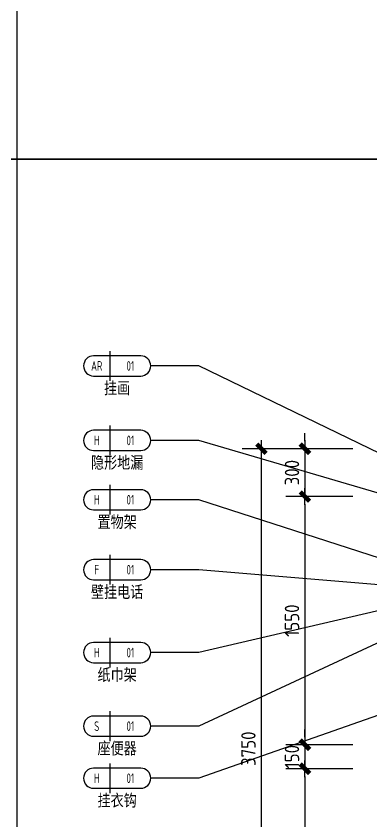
# Model space of a CAD drawing. Extents: x 220391 to 385981, y 332279 to 483868.
# Drawn here: x 232187 to 234410, y 447735 to 452768 of the extents above; entities that cross this region are included whole.
import ezdxf
from ezdxf.enums import TextEntityAlignment as Align

# ---------------------------------------------------------------- set-up
doc = ezdxf.new("R2010")
doc.units = 0
doc.header["$MEASUREMENT"] = 0
doc.layers.add('0-索引文字', color=50, linetype='Continuous')
doc.styles.add('DOM-romans.shx', font='dim.shx')
doc.styles.add('st', font='', dxfattribs={"width": 0.7})
doc.styles.get('st').set_extended_font_data('SimSun')
doc.dimstyles.new('DOM_DIM_1 80', dxfattribs={"dimscale": 60, "dimtxt": 1.5, "dimasz": 0.8, "dimexe": 2, "dimexo": 1.5, "dimgap": 0.6, "dimtad": 1, "dimdec": 0, "dimrnd": 5, "dimzin": 12, "dimdsep": 46, "dimtxsty": 'DOM-romans.shx', "dimblk": 'DOM_Dimension_Tick', "dimcen": 0.125, "dimclrd": 44, "dimclre": 44, "dimclrt": 50, "dimadec": 0, "dimazin": 0, "dimtfac": 1, "dimtdec": 0, "dimtix": 1, "dimtmove": 2, "dimatfit": 3, "dimldrblk": 'DOM_Leader_Arrow', "dimfxl": 0, "dimtvp": 1, "dimtolj": 1, "dimtzin": 0, "dimarcsym": 0})

# ---------------------------------------------------------------- blocks, each defined once
blk = doc.blocks.new('ehrhhh')
at = {"color": 0}
blk.add_line((304158.8, 466871.5), (304158.8, 474869.8), dxfattribs=at)
blk.add_lwpolyline([(292356.6, 474869.8), (315961.1, 474869.8), (315961.1, 466871.5), (292356.6, 466871.5)], close=True, dxfattribs=at)
blk = doc.blocks.new('DOM_Dimension_Tick')
at = {"color": 0, "linetype": 'ByBlock'}
for p, q in [((-1.09, 0), (0, 0)), ((0, 0), (1.09, 0))]:
    blk.add_line(p, q, dxfattribs=at)
at = {"color": 0, "linetype": 'Continuous', "const_width": 0.608}
blk.add_lwpolyline([(-0.61, -0.61), (0.61, 0.61)], dxfattribs=at)
blk = doc.blocks.new('*D874')
at = {"color": 44, "lineweight": -2, "transparency": 16777216}
for p, q in [((233991.5, 450114), (233991.5, 450162)), ((234291.5, 450066), (233871.5, 450066)), ((233991.5, 450066), (233991.5, 449766.8)), ((234291.5, 449766.8), (233871.5, 449766.8)), ((233991.5, 449718.8), (233991.5, 449670.8))]:
    blk.add_line(p, q, dxfattribs=at)
at = {"layer": 'Defpoints', "color": 0, "transparency": 16777216}
for p in [(236758.8, 450066), (233991.5, 449766.8), (236758.8, 449766.8)]:
    blk.add_point(p, dxfattribs=at)
at = {"color": 44, "lineweight": -2, "transparency": 16777216, "xscale": 48, "yscale": 48, "zscale": 48}
for p, rotation in [((233991.5, 450066), 270), ((233991.5, 449766.8), 90)]:
    blk.add_blockref('DOM_Dimension_Tick', p, dxfattribs=dict(at, rotation=rotation))
at = {"color": 50, "transparency": 16777216, "insert": (233910.5, 449916.4), "char_height": 90, "attachment_point": 5, "rotation": 90, "style": 'DOM-romans.shx'}
blk.add_mtext('\\A1;300', dxfattribs=at)
blk = doc.blocks.new('DOM_Leader_Arrow')
at = {"color": 0, "linetype": 'ByBlock'}
blk.add_line((0, 0), (-1.5, 0), dxfattribs=at)
for points in [[(-1.29, 1), (-0.89, 1.28), (-0.36, 0), (0, 0)], [(-1.29, -1), (-0.89, -1.28), (-0.36, 0), (0, 0)]]:
    blk.add_solid(points, dxfattribs=at)
blk = doc.blocks.new('*D875')
at = {"color": 44, "lineweight": -2, "transparency": 16777216}
for p, q in [((234291.5, 449766.8), (233871.5, 449766.8)), ((233991.5, 449718.8), (233991.5, 448264.8)), ((234291.5, 448216.8), (233871.5, 448216.8))]:
    blk.add_line(p, q, dxfattribs=at)
at = {"layer": 'Defpoints', "color": 0, "transparency": 16777216}
for p in [(236758.8, 449766.8), (233991.5, 448216.8), (234665.7, 448216.8)]:
    blk.add_point(p, dxfattribs=at)
at = {"color": 44, "lineweight": -2, "transparency": 16777216, "xscale": 48, "yscale": 48, "zscale": 48}
for p, rotation in [((233991.5, 449766.8), 90), ((233991.5, 448216.8), 270)]:
    blk.add_blockref('DOM_Dimension_Tick', p, dxfattribs=dict(at, rotation=rotation))
at = {"color": 50, "transparency": 16777216, "insert": (233910.5, 448991.8), "char_height": 90, "attachment_point": 5, "rotation": 90, "style": 'DOM-romans.shx'}
blk.add_mtext('\\A1;1550', dxfattribs=at)
blk = doc.blocks.new('*D876')
at = {"color": 44, "lineweight": -2, "transparency": 16777216}
for p, q in [((233991.5, 448264.8), (233991.5, 448312.8)), ((234291.5, 448216.8), (233871.5, 448216.8)), ((233991.5, 448216.8), (233991.5, 448066.8)), ((234291.5, 448066.8), (233871.5, 448066.8)), ((233991.5, 448018.8), (233991.5, 447970.8))]:
    blk.add_line(p, q, dxfattribs=at)
at = {"layer": 'Defpoints', "color": 0, "transparency": 16777216}
for p in [(234665.7, 448216.8), (233991.5, 448066.8), (236674, 448066.8)]:
    blk.add_point(p, dxfattribs=at)
at = {"color": 44, "lineweight": -2, "transparency": 16777216, "xscale": 48, "yscale": 48, "zscale": 48}
for p, rotation in [((233991.5, 448216.8), 270), ((233991.5, 448066.8), 90)]:
    blk.add_blockref('DOM_Dimension_Tick', p, dxfattribs=dict(at, rotation=rotation))
at = {"color": 50, "transparency": 16777216, "insert": (233910.5, 448141.8), "char_height": 90, "attachment_point": 5, "rotation": 90, "style": 'DOM-romans.shx'}
blk.add_mtext('\\A1;150', dxfattribs=at)
blk = doc.blocks.new('*D877')
at = {"color": 44, "lineweight": -2, "transparency": 16777216}
for p, q in [((234291.5, 448066.8), (233871.5, 448066.8)), ((233991.5, 448018.8), (233991.5, 446915.3)), ((234291.5, 446867.3), (233871.5, 446867.3))]:
    blk.add_line(p, q, dxfattribs=at)
at = {"layer": 'Defpoints', "color": 0, "transparency": 16777216}
for p in [(236674, 448066.8), (233991.5, 446867.3), (234914, 446867.3)]:
    blk.add_point(p, dxfattribs=at)
at = {"color": 44, "lineweight": -2, "transparency": 16777216, "xscale": 48, "yscale": 48, "zscale": 48}
for p, rotation in [((233991.5, 448066.8), 90), ((233991.5, 446867.3), 270)]:
    blk.add_blockref('DOM_Dimension_Tick', p, dxfattribs=dict(at, rotation=rotation))
at = {"color": 50, "transparency": 16777216, "insert": (233910.5, 447467), "char_height": 90, "attachment_point": 5, "rotation": 90, "style": 'DOM-romans.shx'}
blk.add_mtext('\\A1;1200', dxfattribs=at)
blk = doc.blocks.new('*D866')
at = {"color": 44, "lineweight": -2, "transparency": 16777216}
for p, q in [((234019.1, 450066), (233599.1, 450066)), ((233719.1, 446365), (233719.1, 450018)), ((234019.1, 446317), (233599.1, 446317))]:
    blk.add_line(p, q, dxfattribs=at)
at = {"layer": 'Defpoints', "color": 0, "transparency": 16777216}
for p in [(233719.1, 450066), (234227.9, 450066), (234227.9, 446317)]:
    blk.add_point(p, dxfattribs=at)
at = {"color": 44, "lineweight": -2, "transparency": 16777216, "xscale": 48, "yscale": 48, "zscale": 48}
for p, rotation in [((233719.1, 450066), 90), ((233719.1, 446317), 270)]:
    blk.add_blockref('DOM_Dimension_Tick', p, dxfattribs=dict(at, rotation=rotation))
at = {"color": 50, "transparency": 16777216, "insert": (233638.1, 448191.5), "char_height": 90, "attachment_point": 5, "rotation": 90, "style": 'DOM-romans.shx'}
blk.add_mtext('\\A1;3750', dxfattribs=at)
blk = doc.blocks.new('DOM-立面家具标注符号-002')
blk.add_line((0, 3.1), (0, -3.1))
at = {"color": 150}
blk.add_lwpolyline([(-3.4, 2.1, 1), (-3.4, -2.1), (6.4, -2.1, 1), (6.4, 2.1)], format="xyb", close=True, dxfattribs=at)
at = {"style": 'st', "width": 0.8, "flags": 4}
blk.add_attdef('ITEM6', text='', height=2.5, dxfattribs=at).set_placement((-6, 0), align=Align.MIDDLE_RIGHT)
at = {"style": 'DOM-romans.shx', "width": 0.8}
for tag, flags, p in [('NUM1', 12, (-2.75, 0)), ('NUM2', 4, (4.25, 0)), ('NUM4', 4, (1.5, -4.6)), ('NUM5', 4, (1.5, -7.6))]:
    blk.add_attdef(tag, text='', height=2, dxfattribs=dict(at, flags=flags)).set_placement(p, align=Align.MIDDLE)
at = {"style": 'st', "width": 0.8, "flags": 4}
blk.add_attdef('NUM3', text='', height=2.5, dxfattribs=at).set_placement((9, 0), align=Align.MIDDLE_LEFT)
blk.add_attdef('NUM7', text='', height=2.5, dxfattribs=at).set_placement((1.5, -10.85), align=Align.MIDDLE_CENTER)
blk = doc.blocks.new('DOM-立面家具标注符号')
blk.add_line((0, 3.1), (0, -3.1))
at = {"color": 150}
blk.add_lwpolyline([(-3.4, 2.1, 1), (-3.4, -2.1), (6.4, -2.1, 1), (6.4, 2.1)], format="xyb", close=True, dxfattribs=at)
at = {"style": 'st', "width": 0.8, "flags": 4}
blk.add_attdef('ITEM5', text='', height=2.5, dxfattribs=at).set_placement((-6, 0), align=Align.MIDDLE_RIGHT)
at = {"style": 'DOM-romans.shx', "width": 0.8}
for tag, flags, p in [('NUM1', 12, (-2.75, 0)), ('NUM2', 4, (4.25, 0)), ('NUM4', 4, (1.5, -4.6))]:
    blk.add_attdef(tag, text='', height=2, dxfattribs=dict(at, flags=flags)).set_placement(p, align=Align.MIDDLE)
at = {"style": 'st', "width": 0.8, "flags": 4}
blk.add_attdef('NUM3', text='', height=2.5, dxfattribs=at).set_placement((9, 0), align=Align.MIDDLE_LEFT)
blk.add_attdef('NUM6', text='', height=2.5, dxfattribs=at).set_placement((1.5, -8.35), align=Align.MIDDLE_CENTER)

msp = doc.modelspace()

# ---------------------------------------------------------------- block references
at = {"color": 4}
for p in [(-71965.3, -14996.6), (-71965.3, -14996.6), (-71965.3, -22995), (-71965.3, -22995)]:
    msp.add_blockref('ehrhhh', p, dxfattribs=at)
at = {"layer": '0-索引文字'}
ref = msp.add_blockref('DOM-立面家具标注符号', (232773, 450583.1), dxfattribs=dict(at, xscale=30, yscale=30, zscale=30))
ref.add_attrib('NUM1', 'AR', dxfattribs={"layer": '0', "height": 60, "style": 'DOM-romans.shx', "width": 0.8}).set_placement((232690.5, 450583.1), align=Align.MIDDLE)
ref.add_attrib('NUM2', '01', dxfattribs={"layer": '0', "height": 60, "style": 'DOM-romans.shx', "width": 0.8}).set_placement((232900.5, 450583.1), align=Align.MIDDLE)
ref.add_attrib('NUM6', '挂画', dxfattribs={"layer": '0', "height": 75, "style": 'st', "width": 0.8}).set_placement((232818, 450445.1), align=Align.MIDDLE_CENTER)
ref = msp.add_blockref('DOM-立面家具标注符号-002', (232773, 450117.8), dxfattribs=dict(at, xscale=30, yscale=30, zscale=30))
ref.add_attrib('NUM1', 'H', dxfattribs={"layer": '0', "height": 60, "style": 'DOM-romans.shx', "width": 0.8}).set_placement((232690.5, 450117.8), align=Align.MIDDLE)
ref.add_attrib('NUM2', '01', dxfattribs={"layer": '0', "height": 60, "style": 'DOM-romans.shx', "width": 0.8}).set_placement((232900.5, 450117.8), align=Align.MIDDLE)
ref.add_attrib('NUM7', '隐形地漏', dxfattribs={"layer": '0', "height": 75, "style": 'st', "width": 0.8}).set_placement((232818, 449979.8), align=Align.MIDDLE_CENTER)
ref = msp.add_blockref('DOM-立面家具标注符号-002', (232773, 449747), dxfattribs=dict(at, xscale=30, yscale=30, zscale=30))
ref.add_attrib('NUM1', 'H', dxfattribs={"layer": '0', "height": 60, "style": 'DOM-romans.shx', "width": 0.8}).set_placement((232690.5, 449747), align=Align.MIDDLE)
ref.add_attrib('NUM2', '01', dxfattribs={"layer": '0', "height": 60, "style": 'DOM-romans.shx', "width": 0.8}).set_placement((232900.5, 449747), align=Align.MIDDLE)
ref.add_attrib('NUM7', '置物架', dxfattribs={"layer": '0', "height": 75, "style": 'st', "width": 0.8}).set_placement((232818, 449609), align=Align.MIDDLE_CENTER)
ref = msp.add_blockref('DOM-立面家具标注符号-002', (232773, 449309.9), dxfattribs=dict(at, xscale=30, yscale=30, zscale=30))
ref.add_attrib('NUM1', 'F', dxfattribs={"layer": '0', "height": 60, "style": 'DOM-romans.shx', "width": 0.8}).set_placement((232690.5, 449309.9), align=Align.MIDDLE)
ref.add_attrib('NUM2', '01', dxfattribs={"layer": '0', "height": 60, "style": 'DOM-romans.shx', "width": 0.8}).set_placement((232900.5, 449309.9), align=Align.MIDDLE)
ref.add_attrib('NUM7', '壁挂电话', dxfattribs={"layer": '0', "height": 75, "style": 'st', "width": 0.8}).set_placement((232818, 449171.9), align=Align.MIDDLE_CENTER)
ref = msp.add_blockref('DOM-立面家具标注符号-002', (232773, 448792.2), dxfattribs=dict(at, xscale=30, yscale=30, zscale=30))
ref.add_attrib('NUM1', 'H', dxfattribs={"layer": '0', "height": 60, "style": 'DOM-romans.shx', "width": 0.8}).set_placement((232690.5, 448792.2), align=Align.MIDDLE)
ref.add_attrib('NUM2', '01', dxfattribs={"layer": '0', "height": 60, "style": 'DOM-romans.shx', "width": 0.8}).set_placement((232900.5, 448792.2), align=Align.MIDDLE)
ref.add_attrib('NUM7', '纸巾架', dxfattribs={"layer": '0', "height": 75, "style": 'st', "width": 0.8}).set_placement((232818, 448654.2), align=Align.MIDDLE_CENTER)
ref = msp.add_blockref('DOM-立面家具标注符号-002', (232773, 448332.6), dxfattribs=dict(at, xscale=30, yscale=30, zscale=30))
ref.add_attrib('NUM1', 'S', dxfattribs={"layer": '0', "height": 60, "style": 'DOM-romans.shx', "width": 0.8}).set_placement((232690.5, 448332.6), align=Align.MIDDLE)
ref.add_attrib('NUM2', '01', dxfattribs={"layer": '0', "height": 60, "style": 'DOM-romans.shx', "width": 0.8}).set_placement((232900.5, 448332.6), align=Align.MIDDLE)
ref.add_attrib('NUM7', '座便器', dxfattribs={"layer": '0', "height": 75, "style": 'st', "width": 0.8}).set_placement((232818, 448194.6), align=Align.MIDDLE_CENTER)
ref = msp.add_blockref('DOM-立面家具标注符号-002', (232773, 448007.3), dxfattribs=dict(at, xscale=30, yscale=30, zscale=30))
ref.add_attrib('NUM1', 'H', dxfattribs={"layer": '0', "height": 60, "style": 'DOM-romans.shx', "width": 0.8}).set_placement((232690.5, 448007.3), align=Align.MIDDLE)
ref.add_attrib('NUM2', '01', dxfattribs={"layer": '0', "height": 60, "style": 'DOM-romans.shx', "width": 0.8}).set_placement((232900.5, 448007.3), align=Align.MIDDLE)
ref.add_attrib('NUM7', '挂衣钩', dxfattribs={"layer": '0', "height": 75, "style": 'st', "width": 0.8}).set_placement((232818, 447869.3), align=Align.MIDDLE_CENTER)

# ---------------------------------------------------------------- dimensions: what is measured, and where the dimension line sits
at = {"color": 4}
for base, p1, p2, picture, middle in [((233991.5, 449766.8), (236758.8, 450066), (236758.8, 449766.8), '*D874', (233910.5, 449916.4)), ((233719.1, 450066), (234227.9, 446317), (234227.9, 450066), '*D866', (233638.1, 448191.5)), ((233991.5, 448216.8), (236758.8, 449766.8), (234665.7, 448216.8), '*D875', (233910.5, 448991.8)), ((233991.5, 448066.8), (234665.7, 448216.8), (236674, 448066.8), '*D876', (233910.5, 448141.8)), ((233991.5365, 446867.2956), (236674.0296, 448066.7862), (234914.0296, 446867.2956), '*D877', (233910.5365, 447467.0409))]:
    dim = msp.add_linear_dim(base=base, p1=p1, p2=p2, angle=90, dimstyle='DOM_DIM_1 80', dxfattribs=at)
    dim.commit()
    dim.dimension.update_dxf_attribs({"geometry": picture, "text_midpoint": middle})

# ---------------------------------------------------------------- leaders
for points in [[(235119.2, 449716.8), (233328, 450583.1), (233028, 450583.1)], [(234748.2, 449700.4), (233328, 450117.8), (233028, 450117.8)], [(234748.2, 449287.3), (233328, 449747), (233028, 449747)], [(234703.9, 449194.8), (233328, 449309.9), (233028, 449309.9)], [(235297.2, 449249.7), (233328, 448332.6), (233028, 448332.6)], [(234759.2, 449125.8), (233328, 448792.2), (233028, 448792.2)], [(234705.7, 448490.5), (233328, 448007.3), (233028, 448007.3)]]:
    msp.add_leader(points, dimstyle='DOM_DIM_1 80', override={"dimgap": 0.6, "dimtad": 0}, dxfattribs=at)

doc.saveas('drawing.dxf')
